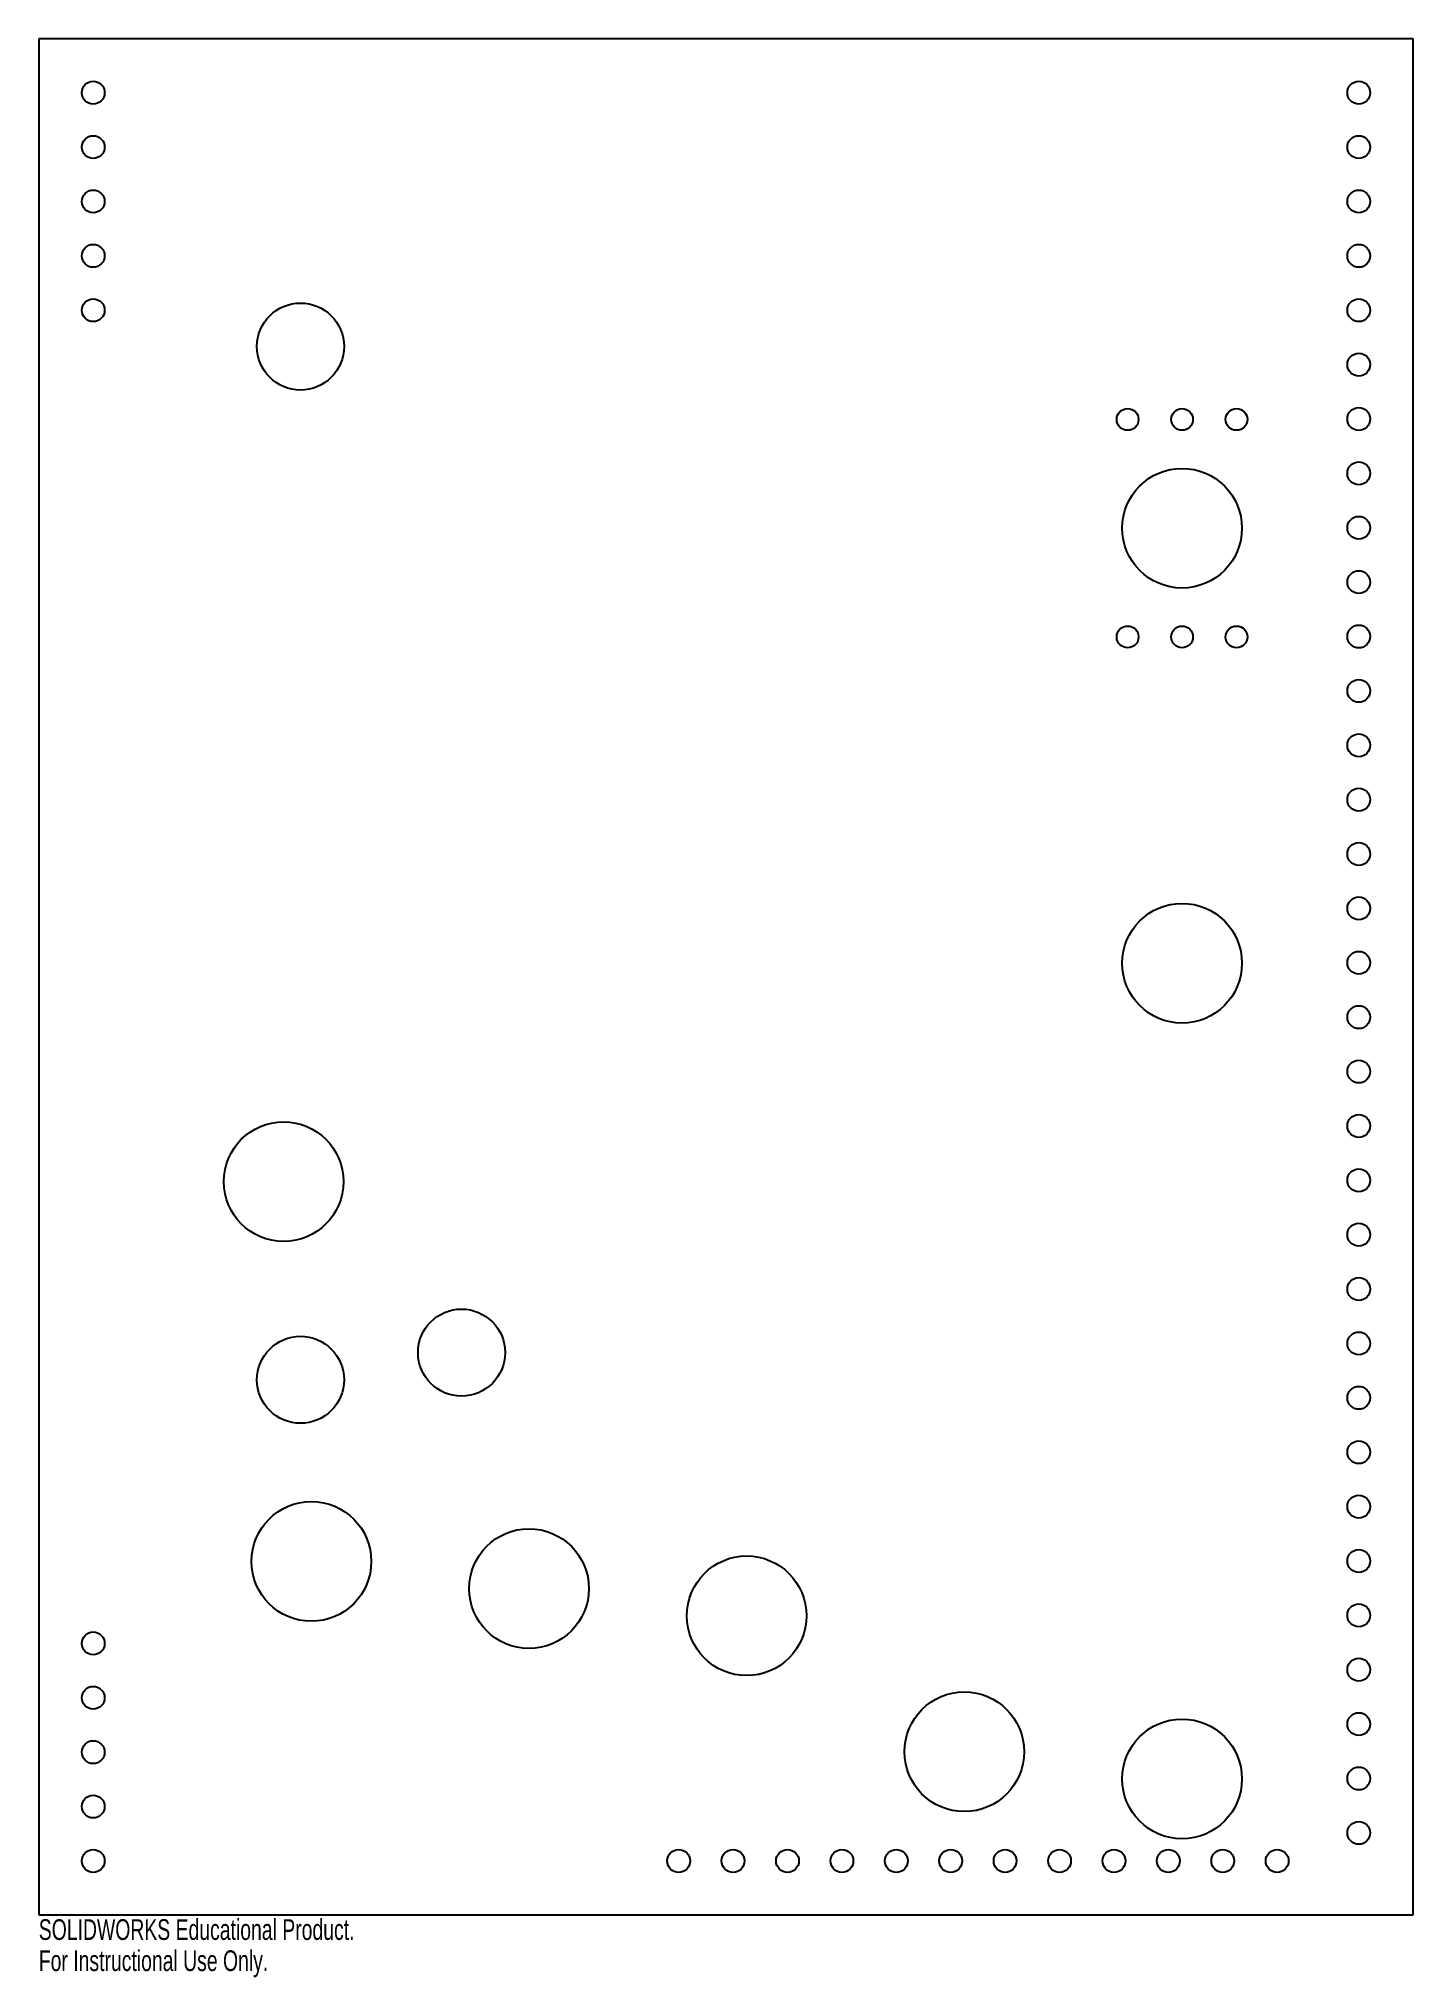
# Model space of a CAD drawing. Header units: inches. Extents: x -6.3 to 6.3, y -9.2 to 8.6.
import ezdxf

# ---------------------------------------------------------------- set-up
doc = ezdxf.new("R2010")
doc.units = ezdxf.units.IN
doc.header["$MEASUREMENT"] = 0
doc.styles.add('SLDTEXTSTYLE0', font='TXT', dxfattribs={"width": 0.7})

msp = doc.modelspace()

# ---------------------------------------------------------------- linework, layer by layer
at = {"color": 7, "linetype": 'Continuous', "lineweight": 25}
for p, q in [((6.315, 8.625), (-6.315, 8.625)), ((-6.315, 8.625), (-6.315, -8.625)), ((6.315, -8.625), (6.315, 8.625)), ((-6.315, -8.625), (6.315, -8.625))]:
    msp.add_line(p, q, dxfattribs=at)
for centre, radius in [((-5.815, 8.129), 0.105), ((5.815, 8.129), 0.105), ((-5.815, 7.629), 0.105), ((5.815, 7.629), 0.105), ((-5.815, 7.129), 0.105), ((5.815, 7.129), 0.105), ((-5.815, 6.629), 0.105), ((5.815, 6.629), 0.105), ((-5.815, 6.129), 0.105), ((-3.91, 5.795), 0.4), ((5.815, 6.129), 0.105), ((5.815, 5.629), 0.105), ((3.691, 5.125), 0.1), ((4.191, 5.125), 0.1), ((4.691, 5.125), 0.1), ((5.815, 5.129), 0.105), ((4.191, 4.125), 0.55), ((5.815, 4.629), 0.105), ((5.815, 4.129), 0.105), ((5.815, 3.629), 0.105), ((3.691, 3.125), 0.1), ((4.191, 3.125), 0.1), ((4.691, 3.125), 0.1), ((5.815, 3.129), 0.105), ((5.815, 2.629), 0.105), ((5.815, 2.129), 0.105), ((5.815, 1.629), 0.105), ((5.815, 1.129), 0.105), ((5.815, 0.629), 0.105), ((4.191, 0.125), 0.55), ((5.815, 0.129), 0.105), ((5.815, -0.371), 0.105), ((5.815, -0.871), 0.105), ((-4.065, -1.883), 0.55), ((5.815, -1.371), 0.105), ((5.815, -1.871), 0.105), ((5.815, -2.371), 0.105), ((5.815, -2.871), 0.105), ((-2.43, -3.455), 0.4), ((-3.91, -3.705), 0.4), ((5.815, -3.371), 0.105), ((5.815, -3.871), 0.105), ((5.815, -4.371), 0.105), ((5.815, -4.871), 0.105), ((-3.81, -5.375), 0.55), ((-1.81, -5.625), 0.55), ((0.19, -5.875), 0.55), ((5.815, -5.371), 0.105), ((5.815, -5.871), 0.105), ((-5.815, -6.129), 0.105), ((5.815, -6.371), 0.105), ((-5.815, -6.629), 0.105), ((2.19, -7.125), 0.55), ((5.815, -6.871), 0.105), ((4.191, -7.375), 0.55), ((-5.815, -7.129), 0.105), ((5.815, -7.371), 0.105), ((-5.815, -7.629), 0.105), ((5.815, -7.871), 0.105), ((-5.815, -8.129), 0.105), ((-0.435, -8.129), 0.105), ((0.065, -8.129), 0.105), ((0.565, -8.129), 0.105), ((1.065, -8.129), 0.105), ((1.565, -8.129), 0.105), ((2.065, -8.129), 0.105), ((2.565, -8.129), 0.105), ((3.065, -8.129), 0.105), ((3.565, -8.129), 0.105), ((4.065, -8.129), 0.105), ((4.565, -8.129), 0.105), ((5.065, -8.129), 0.105)]:
    msp.add_circle(centre, radius, dxfattribs=at)

# ---------------------------------------------------------------- texts
at = {"color": 7, "linetype": 'Continuous', "char_height": 0.1903, "attachment_point": 1, "style": 'SLDTEXTSTYLE0'}
for s, insert in [('SOLIDWORKS Educational Product.', (-6.315, -8.665)), ('For Instructional Use Only.', (-6.315, -8.951))]:
    msp.add_mtext(s, dxfattribs=dict(at, insert=insert))

doc.saveas('drawing.dxf')
